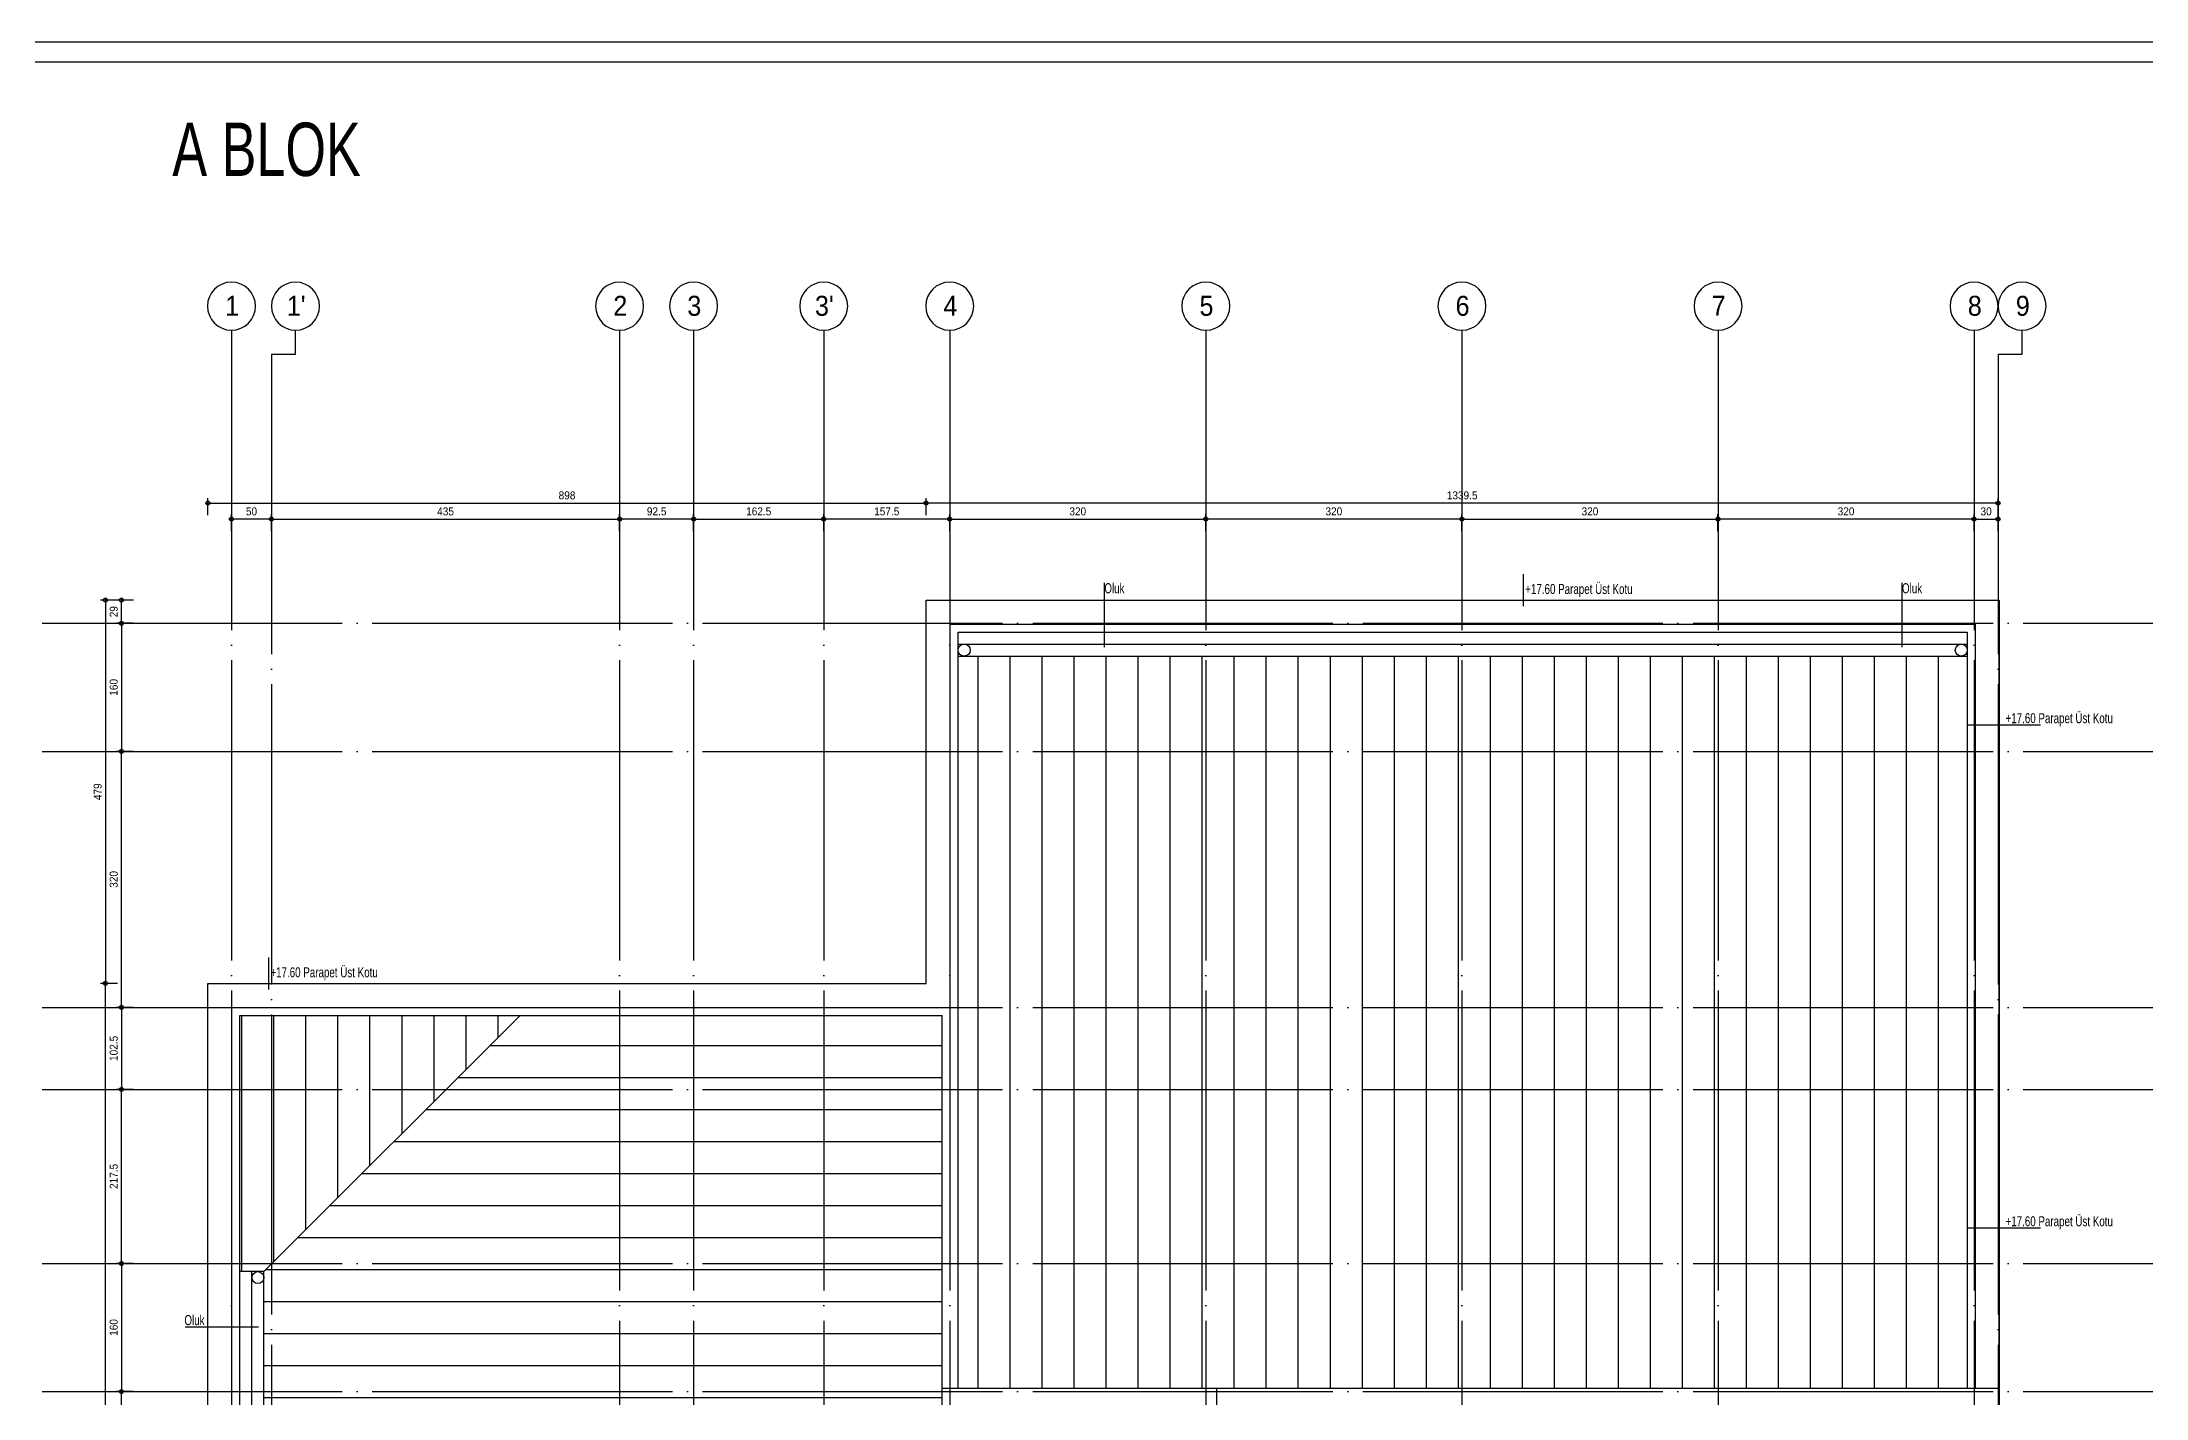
# Model space of a CAD drawing. Extents: x 460786 to 545292, y 30998 to 41694.
# Drawn here: x 473270 to 475899, y 40000 to 41694 of the extents above; entities that cross this region are included whole.
import ezdxf
from ezdxf.enums import TextEntityAlignment as Align

# ---------------------------------------------------------------- set-up
doc = ezdxf.new("R2010")
doc.units = 0
doc.header["$LTSCALE"] = 50
doc.header["$MEASUREMENT"] = 0
doc.header["$PDMODE"] = 35
doc.linetypes.add('DASHDOT', pattern=[5.5, 5, -0.25, 0, -0.25])
doc.layers.get('0').update_dxf_attribs({"linetype": 'CONTINUOUS'})
doc.layers.get('Defpoints').update_dxf_attribs({"linetype": 'CONTINUOUS'})
for name, color, linetype in [('A-Aks Balonu', 2, 'CONTINUOUS'), ('A-Aks Dikey', 12, 'DASHDOT'), ('A-Aks Yatay', 12, 'DASHDOT'), ('A-Betonarme', 6, 'CONTINUOUS'), ('A-Gör 2', 40, 'CONTINUOUS'), ('A-Gör 3', 25, 'CONTINUOUS'), ('A-Gör 4', 75, 'CONTINUOUS'), ('A-Lejant', 23, 'CONTINUOUS'), ('A-Olcu DIS Dikey', 8, 'CONTINUOUS'), ('A-Olcu DIS Yatay', 8, 'CONTINUOUS'), ('A-Yazı 1', 200, 'CONTINUOUS'), ('A-Yazı 2', 205, 'CONTINUOUS')]:
    doc.layers.add(name, color=color, linetype=linetype)
doc.styles.add('blkan', font='arial.ttf', dxfattribs={"width": 0.9, "height": 12.5})
doc.styles.get("Standard").update_dxf_attribs({"font": 'arial.ttf', "width": 0.9})
doc.dimstyles.new('EXIT', dxfattribs={"dimscale": 50, "dimtxt": 0.23, "dimasz": 0.03, "dimexe": 0.125, "dimexo": 0.5, "dimgap": 0.09, "dimtad": 1, "dimzin": 1, "dimdsep": 46, "dimtxsty": 'Standard', "dimblk": 'TICK', "dimcen": 0.2, "dimadec": 0, "dimazin": 0, "dimtfac": 1, "dimtix": 1, "dimtofl": 0, "dimtmove": 2, "dimatfit": 3, "dimldrblk": 'TICK', "dimfxl": 1, "dimtolj": 1, "dimtzin": 1, "dimarcsym": 0})
pattern_1 = [(90, (-400.23, 0), (-40, 2e-15), [])]

# ---------------------------------------------------------------- blocks, each defined once
blk = doc.blocks.new('aks')
blk.add_circle((-0.8, 38.6), 60)
at = {"width": 0.9}
blk.add_attdef('AKSNO', text='', height=50, dxfattribs=at).set_placement((-0.8, 38.6), align=Align.MIDDLE_CENTER)
blk = doc.blocks.new('TICK', base_point=(53.7, 38.1))
blk.add_line((55.4, 38.1), (52, 38.1))
blk.add_circle((53.7, 38.1), 1.67)
blk = doc.blocks.new('*D356')
at = {"layer": 'A-Olcu DIS Dikey', "color": 0, "lineweight": -2, "transparency": 16777216}
for p, q in [((473384.2, 40007.5), (473362.9, 40007.5)), ((473369.2, 39849), (473369.2, 40006)), ((473384.2, 39847.5), (473362.9, 39847.5))]:
    blk.add_line(p, q, dxfattribs=at)
at = {"layer": 'Defpoints', "color": 0, "transparency": 16777216}
for p in [(473369.2, 40007.5), (473409.2, 40007.5), (473409.2, 39847.5)]:
    blk.add_point(p, dxfattribs=at)
at = {"layer": 'A-Olcu DIS Dikey', "color": 0, "lineweight": -2, "transparency": 16777216, "xscale": 1.5, "yscale": 1.5, "zscale": 1.5}
for p, rotation in [((473369.2, 40007.5), 90), ((473369.2, 39847.5), 270)]:
    blk.add_blockref('TICK', p, dxfattribs=dict(at, rotation=rotation))
at = {"layer": 'A-Olcu DIS Dikey', "color": 0, "transparency": 16777216, "insert": (473359.6, 39927.5), "char_height": 10, "attachment_point": 5, "rotation": 90}
blk.add_mtext('\\A1;160', dxfattribs=at)
blk = doc.blocks.new('*D357')
at = {"layer": 'A-Olcu DIS Dikey', "color": 0, "lineweight": -2, "transparency": 16777216}
for p, q in [((473384.2, 40167.5), (473362.9, 40167.5)), ((473369.2, 40166), (473369.2, 40009)), ((473384.2, 40007.5), (473362.9, 40007.5))]:
    blk.add_line(p, q, dxfattribs=at)
at = {"layer": 'Defpoints', "color": 0, "transparency": 16777216}
for p in [(473409.2, 40167.5), (473369.2, 40007.5), (473409.2, 40007.5)]:
    blk.add_point(p, dxfattribs=at)
at = {"layer": 'A-Olcu DIS Dikey', "color": 0, "lineweight": -2, "transparency": 16777216, "xscale": 1.5, "yscale": 1.5, "zscale": 1.5}
for p, rotation in [((473369.2, 40167.5), 90), ((473369.2, 40007.5), 270)]:
    blk.add_blockref('TICK', p, dxfattribs=dict(at, rotation=rotation))
at = {"layer": 'A-Olcu DIS Dikey', "color": 0, "transparency": 16777216, "insert": (473359.6, 40087.5), "char_height": 10, "attachment_point": 5, "rotation": 90}
blk.add_mtext('\\A1;160', dxfattribs=at)
blk = doc.blocks.new('*D358')
at = {"layer": 'A-Olcu DIS Dikey', "color": 0, "lineweight": -2, "transparency": 16777216}
for p, q in [((473384.2, 40385), (473362.9, 40385)), ((473369.2, 40169), (473369.2, 40383.5)), ((473384.2, 40167.5), (473362.9, 40167.5))]:
    blk.add_line(p, q, dxfattribs=at)
at = {"layer": 'Defpoints', "color": 0, "transparency": 16777216}
for p in [(473369.2, 40385), (473409.2, 40385), (473409.2, 40167.5)]:
    blk.add_point(p, dxfattribs=at)
at = {"layer": 'A-Olcu DIS Dikey', "color": 0, "lineweight": -2, "transparency": 16777216, "xscale": 1.5, "yscale": 1.5, "zscale": 1.5}
for p, rotation in [((473369.2, 40385), 90), ((473369.2, 40167.5), 270)]:
    blk.add_blockref('TICK', p, dxfattribs=dict(at, rotation=rotation))
at = {"layer": 'A-Olcu DIS Dikey', "color": 0, "transparency": 16777216, "insert": (473359.6, 40276.3), "char_height": 10, "attachment_point": 5, "rotation": 90}
blk.add_mtext('\\A1;217.5', dxfattribs=at)
blk = doc.blocks.new('*D359')
at = {"layer": 'A-Olcu DIS Dikey', "color": 0, "lineweight": -2, "transparency": 16777216}
for p, q in [((473384.2, 40487.5), (473362.9, 40487.5)), ((473369.2, 40486), (473369.2, 40386.5)), ((473384.2, 40385), (473362.9, 40385))]:
    blk.add_line(p, q, dxfattribs=at)
at = {"layer": 'Defpoints', "color": 0, "transparency": 16777216}
for p in [(473409.2, 40487.5), (473369.2, 40385), (473409.2, 40385)]:
    blk.add_point(p, dxfattribs=at)
at = {"layer": 'A-Olcu DIS Dikey', "color": 0, "lineweight": -2, "transparency": 16777216, "xscale": 1.5, "yscale": 1.5, "zscale": 1.5}
for p, rotation in [((473369.2, 40487.5), 90), ((473369.2, 40385), 270)]:
    blk.add_blockref('TICK', p, dxfattribs=dict(at, rotation=rotation))
at = {"layer": 'A-Olcu DIS Dikey', "color": 0, "transparency": 16777216, "insert": (473359.6, 40436.3), "char_height": 10, "attachment_point": 5, "rotation": 90}
blk.add_mtext('\\A1;102.5', dxfattribs=at)
blk = doc.blocks.new('*D360')
at = {"layer": 'A-Olcu DIS Dikey', "color": 0, "lineweight": -2, "transparency": 16777216}
for p, q in [((473384.2, 40807.5), (473362.9, 40807.5)), ((473369.2, 40489), (473369.2, 40806)), ((473384.2, 40487.5), (473362.9, 40487.5))]:
    blk.add_line(p, q, dxfattribs=at)
at = {"layer": 'Defpoints', "color": 0, "transparency": 16777216}
for p in [(473369.2, 40807.5), (473409.2, 40807.5), (473409.2, 40487.5)]:
    blk.add_point(p, dxfattribs=at)
at = {"layer": 'A-Olcu DIS Dikey', "color": 0, "lineweight": -2, "transparency": 16777216, "xscale": 1.5, "yscale": 1.5, "zscale": 1.5}
for p, rotation in [((473369.2, 40807.5), 90), ((473369.2, 40487.5), 270)]:
    blk.add_blockref('TICK', p, dxfattribs=dict(at, rotation=rotation))
at = {"layer": 'A-Olcu DIS Dikey', "color": 0, "transparency": 16777216, "insert": (473359.6, 40647.5), "char_height": 10, "attachment_point": 5, "rotation": 90}
blk.add_mtext('\\A1;320', dxfattribs=at)
blk = doc.blocks.new('*D361')
at = {"layer": 'A-Olcu DIS Dikey', "color": 0, "lineweight": -2, "transparency": 16777216}
for p, q in [((473384.2, 40967.5), (473362.9, 40967.5)), ((473369.2, 40966), (473369.2, 40809)), ((473384.2, 40807.5), (473362.9, 40807.5))]:
    blk.add_line(p, q, dxfattribs=at)
at = {"layer": 'Defpoints', "color": 0, "transparency": 16777216}
for p in [(473409.2, 40967.5), (473369.2, 40807.5), (473409.2, 40807.5)]:
    blk.add_point(p, dxfattribs=at)
at = {"layer": 'A-Olcu DIS Dikey', "color": 0, "lineweight": -2, "transparency": 16777216, "xscale": 1.5, "yscale": 1.5, "zscale": 1.5}
for p, rotation in [((473369.2, 40967.5), 90), ((473369.2, 40807.5), 270)]:
    blk.add_blockref('TICK', p, dxfattribs=dict(at, rotation=rotation))
at = {"layer": 'A-Olcu DIS Dikey', "color": 0, "transparency": 16777216, "insert": (473359.6, 40887.5), "char_height": 10, "attachment_point": 5, "rotation": 90}
blk.add_mtext('\\A1;160', dxfattribs=at)
blk = doc.blocks.new('*D362')
at = {"layer": 'A-Olcu DIS Dikey', "color": 0, "lineweight": -2, "transparency": 16777216}
for p, q in [((473384.2, 40996.5), (473362.9, 40996.5)), ((473369.2, 40969), (473369.2, 40995)), ((473384.2, 40967.5), (473362.9, 40967.5))]:
    blk.add_line(p, q, dxfattribs=at)
at = {"layer": 'Defpoints', "color": 0, "transparency": 16777216}
for p in [(473369.2, 40996.5), (473409.2, 40996.5), (473409.2, 40967.5)]:
    blk.add_point(p, dxfattribs=at)
at = {"layer": 'A-Olcu DIS Dikey', "color": 0, "lineweight": -2, "transparency": 16777216, "xscale": 1.5, "yscale": 1.5, "zscale": 1.5}
for p, rotation in [((473369.2, 40996.5), 90), ((473369.2, 40967.5), 270)]:
    blk.add_blockref('TICK', p, dxfattribs=dict(at, rotation=rotation))
at = {"layer": 'A-Olcu DIS Dikey', "color": 0, "transparency": 16777216, "insert": (473359.6, 40982), "char_height": 10, "attachment_point": 5, "rotation": 90}
blk.add_mtext('\\A1;29', dxfattribs=at)
blk = doc.blocks.new('*D363')
at = {"layer": 'A-Olcu DIS Dikey', "color": 0, "lineweight": -2, "transparency": 16777216}
for p, q in [((473364.2, 40517.5), (473342.9, 40517.5)), ((473349.2, 38059), (473349.2, 40516)), ((473364.2, 38057.5), (473342.9, 38057.5))]:
    blk.add_line(p, q, dxfattribs=at)
at = {"layer": 'Defpoints', "color": 0, "transparency": 16777216}
for p in [(473349.2, 40517.5), (473389.2, 40517.5), (473389.2, 38057.5)]:
    blk.add_point(p, dxfattribs=at)
at = {"layer": 'A-Olcu DIS Dikey', "color": 0, "lineweight": -2, "transparency": 16777216, "xscale": 1.5, "yscale": 1.5, "zscale": 1.5}
for p, rotation in [((473349.2, 40517.5), 90), ((473349.2, 38057.5), 270)]:
    blk.add_blockref('TICK', p, dxfattribs=dict(at, rotation=rotation))
at = {"layer": 'A-Olcu DIS Dikey', "color": 0, "transparency": 16777216, "insert": (473339.6, 39287.5), "char_height": 10, "attachment_point": 5, "rotation": 90}
blk.add_mtext('\\A1;2460', dxfattribs=at)
blk = doc.blocks.new('*D364')
at = {"layer": 'A-Olcu DIS Dikey', "color": 0, "lineweight": -2, "transparency": 16777216}
for p, q in [((473364.2, 40996.5), (473342.9, 40996.5)), ((473349.2, 40995), (473349.2, 40519)), ((473364.2, 40517.5), (473342.9, 40517.5))]:
    blk.add_line(p, q, dxfattribs=at)
at = {"layer": 'Defpoints', "color": 0, "transparency": 16777216}
for p in [(473389.2, 40996.5), (473349.2, 40517.5), (473389.2, 40517.5)]:
    blk.add_point(p, dxfattribs=at)
at = {"layer": 'A-Olcu DIS Dikey', "color": 0, "lineweight": -2, "transparency": 16777216, "xscale": 1.5, "yscale": 1.5, "zscale": 1.5}
for p, rotation in [((473349.2, 40996.5), 90), ((473349.2, 40517.5), 270)]:
    blk.add_blockref('TICK', p, dxfattribs=dict(at, rotation=rotation))
at = {"layer": 'A-Olcu DIS Dikey', "color": 0, "transparency": 16777216, "insert": (473339.6, 40757), "char_height": 10, "attachment_point": 5, "rotation": 90}
blk.add_mtext('\\A1;479', dxfattribs=at)
blk = doc.blocks.new('*D376')
at = {"layer": 'A-Olcu DIS Yatay', "color": 0, "lineweight": -2, "transparency": 16777216}
for p, q in [((473506.7, 41082.7), (473506.7, 41103.9)), ((473555.2, 41097.7), (473508.2, 41097.7)), ((473556.7, 41082.7), (473556.7, 41103.9))]:
    blk.add_line(p, q, dxfattribs=at)
at = {"layer": 'Defpoints', "color": 0, "transparency": 16777216}
for p in [(473506.7, 41097.7), (473506.7, 41057.7), (473556.7, 41057.7)]:
    blk.add_point(p, dxfattribs=at)
at = {"layer": 'A-Olcu DIS Yatay', "color": 0, "lineweight": -2, "transparency": 16777216, "xscale": 1.5, "yscale": 1.5, "zscale": 1.5}
for p, rotation in [((473506.7, 41097.7), 180.0000000000167), ((473556.7, 41097.7), 1.670663607455936e-11)]:
    blk.add_blockref('TICK', p, dxfattribs=dict(at, rotation=rotation))
at = {"layer": 'A-Olcu DIS Yatay', "color": 0, "transparency": 16777216, "insert": (473531.7, 41107.3), "char_height": 10, "attachment_point": 5}
blk.add_mtext('\\A1;50', dxfattribs=at)
blk = doc.blocks.new('*D377')
at = {"layer": 'A-Olcu DIS Yatay', "color": 0, "lineweight": -2, "transparency": 16777216}
for p, q in [((473556.7, 41082.7), (473556.7, 41103.9)), ((473558.2, 41097.7), (473990.2, 41097.7)), ((473991.7, 41082.7), (473991.7, 41103.9))]:
    blk.add_line(p, q, dxfattribs=at)
at = {"layer": 'Defpoints', "color": 0, "transparency": 16777216}
for p in [(473991.7, 41097.7), (473556.7, 41057.7), (473991.7, 41057.7)]:
    blk.add_point(p, dxfattribs=at)
at = {"layer": 'A-Olcu DIS Yatay', "color": 0, "lineweight": -2, "transparency": 16777216, "xscale": 1.5, "yscale": 1.5, "zscale": 1.5, "rotation": 180}
blk.add_blockref('TICK', (473556.7, 41097.7), dxfattribs=at)
at = {"layer": 'A-Olcu DIS Yatay', "color": 0, "lineweight": -2, "transparency": 16777216, "xscale": 1.5, "yscale": 1.5, "zscale": 1.5}
blk.add_blockref('TICK', (473991.7, 41097.7), dxfattribs=at)
at = {"layer": 'A-Olcu DIS Yatay', "color": 0, "transparency": 16777216, "insert": (473774.2, 41107.3), "char_height": 10, "attachment_point": 5}
blk.add_mtext('\\A1;435', dxfattribs=at)
blk = doc.blocks.new('*D378')
at = {"layer": 'A-Olcu DIS Yatay', "color": 0, "lineweight": -2, "transparency": 16777216}
for p, q in [((473991.7, 41082.7), (473991.7, 41103.9)), ((474082.7, 41097.7), (473993.2, 41097.7)), ((474084.2, 41082.7), (474084.2, 41103.9))]:
    blk.add_line(p, q, dxfattribs=at)
at = {"layer": 'Defpoints', "color": 0, "transparency": 16777216}
for p in [(473991.7, 41097.7), (473991.7, 41057.7), (474084.2, 41057.7)]:
    blk.add_point(p, dxfattribs=at)
at = {"layer": 'A-Olcu DIS Yatay', "color": 0, "lineweight": -2, "transparency": 16777216, "xscale": 1.5, "yscale": 1.5, "zscale": 1.5, "rotation": 180}
blk.add_blockref('TICK', (473991.7, 41097.7), dxfattribs=at)
at = {"layer": 'A-Olcu DIS Yatay', "color": 0, "lineweight": -2, "transparency": 16777216, "xscale": 1.5, "yscale": 1.5, "zscale": 1.5}
blk.add_blockref('TICK', (474084.2, 41097.7), dxfattribs=at)
at = {"layer": 'A-Olcu DIS Yatay', "color": 0, "transparency": 16777216, "insert": (474038, 41107.3), "char_height": 10, "attachment_point": 5}
blk.add_mtext('\\A1;92.5', dxfattribs=at)
blk = doc.blocks.new('*D379')
at = {"layer": 'A-Olcu DIS Yatay', "color": 0, "lineweight": -2, "transparency": 16777216}
for p, q in [((474084.2, 41082.7), (474084.2, 41103.9)), ((474085.7, 41097.7), (474245.2, 41097.7)), ((474246.7, 41082.7), (474246.7, 41103.9))]:
    blk.add_line(p, q, dxfattribs=at)
at = {"layer": 'Defpoints', "color": 0, "transparency": 16777216}
for p in [(474246.7, 41097.7), (474084.2, 41057.7), (474246.7, 41057.7)]:
    blk.add_point(p, dxfattribs=at)
at = {"layer": 'A-Olcu DIS Yatay', "color": 0, "lineweight": -2, "transparency": 16777216, "xscale": 1.5, "yscale": 1.5, "zscale": 1.5, "rotation": 180}
blk.add_blockref('TICK', (474084.2, 41097.7), dxfattribs=at)
at = {"layer": 'A-Olcu DIS Yatay', "color": 0, "lineweight": -2, "transparency": 16777216, "xscale": 1.5, "yscale": 1.5, "zscale": 1.5}
blk.add_blockref('TICK', (474246.7, 41097.7), dxfattribs=at)
at = {"layer": 'A-Olcu DIS Yatay', "color": 0, "transparency": 16777216, "insert": (474165.5, 41107.3), "char_height": 10, "attachment_point": 5}
blk.add_mtext('\\A1;162.5', dxfattribs=at)
blk = doc.blocks.new('*D380')
at = {"layer": 'A-Olcu DIS Yatay', "color": 0, "lineweight": -2, "transparency": 16777216}
for p, q in [((474246.7, 41082.7), (474246.7, 41103.9)), ((474402.7, 41097.7), (474248.2, 41097.7)), ((474404.2, 41082.7), (474404.2, 41103.9))]:
    blk.add_line(p, q, dxfattribs=at)
at = {"layer": 'Defpoints', "color": 0, "transparency": 16777216}
for p in [(474246.7, 41097.7), (474246.7, 41057.7), (474404.2, 41057.7)]:
    blk.add_point(p, dxfattribs=at)
at = {"layer": 'A-Olcu DIS Yatay', "color": 0, "lineweight": -2, "transparency": 16777216, "xscale": 1.5, "yscale": 1.5, "zscale": 1.5, "rotation": 180}
blk.add_blockref('TICK', (474246.7, 41097.7), dxfattribs=at)
at = {"layer": 'A-Olcu DIS Yatay', "color": 0, "lineweight": -2, "transparency": 16777216, "xscale": 1.5, "yscale": 1.5, "zscale": 1.5}
blk.add_blockref('TICK', (474404.2, 41097.7), dxfattribs=at)
at = {"layer": 'A-Olcu DIS Yatay', "color": 0, "transparency": 16777216, "insert": (474325.5, 41107.3), "char_height": 10, "attachment_point": 5}
blk.add_mtext('\\A1;157.5', dxfattribs=at)
blk = doc.blocks.new('*D381')
at = {"layer": 'A-Olcu DIS Yatay', "color": 0, "lineweight": -2, "transparency": 16777216}
for p, q in [((474404.2, 41082.7), (474404.2, 41103.9)), ((474405.7, 41097.7), (474722.7, 41097.7)), ((474724.2, 41082.7), (474724.2, 41103.9))]:
    blk.add_line(p, q, dxfattribs=at)
at = {"layer": 'Defpoints', "color": 0, "transparency": 16777216}
for p in [(474724.2, 41097.7), (474404.2, 41057.7), (474724.2, 41057.7)]:
    blk.add_point(p, dxfattribs=at)
at = {"layer": 'A-Olcu DIS Yatay', "color": 0, "lineweight": -2, "transparency": 16777216, "xscale": 1.5, "yscale": 1.5, "zscale": 1.5, "rotation": 180}
blk.add_blockref('TICK', (474404.2, 41097.7), dxfattribs=at)
at = {"layer": 'A-Olcu DIS Yatay', "color": 0, "lineweight": -2, "transparency": 16777216, "xscale": 1.5, "yscale": 1.5, "zscale": 1.5}
blk.add_blockref('TICK', (474724.2, 41097.7), dxfattribs=at)
at = {"layer": 'A-Olcu DIS Yatay', "color": 0, "transparency": 16777216, "insert": (474564.2, 41107.3), "char_height": 10, "attachment_point": 5}
blk.add_mtext('\\A1;320', dxfattribs=at)
blk = doc.blocks.new('*D382')
at = {"layer": 'A-Olcu DIS Yatay', "color": 0, "lineweight": -2, "transparency": 16777216}
for p, q in [((474724.2, 41082.7), (474724.2, 41103.9)), ((475042.7, 41097.7), (474725.7, 41097.7)), ((475044.2, 41082.7), (475044.2, 41103.9))]:
    blk.add_line(p, q, dxfattribs=at)
at = {"layer": 'Defpoints', "color": 0, "transparency": 16777216}
for p in [(474724.2, 41097.7), (474724.2, 41057.7), (475044.2, 41057.7)]:
    blk.add_point(p, dxfattribs=at)
at = {"layer": 'A-Olcu DIS Yatay', "color": 0, "lineweight": -2, "transparency": 16777216, "xscale": 1.5, "yscale": 1.5, "zscale": 1.5}
for p, rotation in [((474724.2, 41097.7), 180.0000000000013), ((475044.2, 41097.7), 1.358912982141192e-12)]:
    blk.add_blockref('TICK', p, dxfattribs=dict(at, rotation=rotation))
at = {"layer": 'A-Olcu DIS Yatay', "color": 0, "transparency": 16777216, "insert": (474884.2, 41107.3), "char_height": 10, "attachment_point": 5}
blk.add_mtext('\\A1;320', dxfattribs=at)
blk = doc.blocks.new('*D383')
at = {"layer": 'A-Olcu DIS Yatay', "color": 0, "lineweight": -2, "transparency": 16777216}
for p, q in [((475044.2, 41082.7), (475044.2, 41103.9)), ((475045.7, 41097.7), (475362.7, 41097.7)), ((475364.2, 41082.7), (475364.2, 41103.9))]:
    blk.add_line(p, q, dxfattribs=at)
at = {"layer": 'Defpoints', "color": 0, "transparency": 16777216}
for p in [(475364.2, 41097.7), (475044.2, 41057.7), (475364.2, 41057.7)]:
    blk.add_point(p, dxfattribs=at)
at = {"layer": 'A-Olcu DIS Yatay', "color": 0, "lineweight": -2, "transparency": 16777216, "xscale": 1.5, "yscale": 1.5, "zscale": 1.5, "rotation": 180}
blk.add_blockref('TICK', (475044.2, 41097.7), dxfattribs=at)
at = {"layer": 'A-Olcu DIS Yatay', "color": 0, "lineweight": -2, "transparency": 16777216, "xscale": 1.5, "yscale": 1.5, "zscale": 1.5}
blk.add_blockref('TICK', (475364.2, 41097.7), dxfattribs=at)
at = {"layer": 'A-Olcu DIS Yatay', "color": 0, "transparency": 16777216, "insert": (475204.2, 41107.3), "char_height": 10, "attachment_point": 5}
blk.add_mtext('\\A1;320', dxfattribs=at)
blk = doc.blocks.new('*D384')
at = {"layer": 'A-Olcu DIS Yatay', "color": 0, "lineweight": -2, "transparency": 16777216}
for p, q in [((475364.2, 41082.7), (475364.2, 41103.9)), ((475682.7, 41097.7), (475365.7, 41097.7)), ((475684.2, 41082.7), (475684.2, 41103.9))]:
    blk.add_line(p, q, dxfattribs=at)
at = {"layer": 'Defpoints', "color": 0, "transparency": 16777216}
for p in [(475364.2, 41097.7), (475364.2, 41057.7), (475684.2, 41057.7)]:
    blk.add_point(p, dxfattribs=at)
at = {"layer": 'A-Olcu DIS Yatay', "color": 0, "lineweight": -2, "transparency": 16777216, "xscale": 1.5, "yscale": 1.5, "zscale": 1.5}
for p, rotation in [((475364.2, 41097.7), 180.0000000000013), ((475684.2, 41097.7), 1.358912982141192e-12)]:
    blk.add_blockref('TICK', p, dxfattribs=dict(at, rotation=rotation))
at = {"layer": 'A-Olcu DIS Yatay', "color": 0, "transparency": 16777216, "insert": (475524.2, 41107.3), "char_height": 10, "attachment_point": 5}
blk.add_mtext('\\A1;320', dxfattribs=at)
blk = doc.blocks.new('*D385')
at = {"layer": 'A-Olcu DIS Yatay', "color": 0, "lineweight": -2, "transparency": 16777216}
for p, q in [((475684.2, 41082.7), (475684.2, 41103.9)), ((475685.7, 41097.7), (475712.7, 41097.7)), ((475714.2, 41082.7), (475714.2, 41103.9))]:
    blk.add_line(p, q, dxfattribs=at)
at = {"layer": 'Defpoints', "color": 0, "transparency": 16777216}
for p in [(475714.2, 41097.7), (475684.2, 41057.7), (475714.2, 41057.7)]:
    blk.add_point(p, dxfattribs=at)
at = {"layer": 'A-Olcu DIS Yatay', "color": 0, "lineweight": -2, "transparency": 16777216, "xscale": 1.5, "yscale": 1.5, "zscale": 1.5, "rotation": 180}
blk.add_blockref('TICK', (475684.2, 41097.7), dxfattribs=at)
at = {"layer": 'A-Olcu DIS Yatay', "color": 0, "lineweight": -2, "transparency": 16777216, "xscale": 1.5, "yscale": 1.5, "zscale": 1.5}
blk.add_blockref('TICK', (475714.2, 41097.7), dxfattribs=at)
at = {"layer": 'A-Olcu DIS Yatay', "color": 0, "transparency": 16777216, "insert": (475699.2, 41107.3), "char_height": 10, "attachment_point": 5}
blk.add_mtext('\\A1;30', dxfattribs=at)
blk = doc.blocks.new('*D386')
at = {"layer": 'A-Olcu DIS Yatay', "color": 0, "lineweight": -2, "transparency": 16777216}
for p, q in [((474374.7, 41102.7), (474374.7, 41123.9)), ((475712.7, 41117.7), (474376.2, 41117.7)), ((475714.2, 41102.7), (475714.2, 41123.9))]:
    blk.add_line(p, q, dxfattribs=at)
at = {"layer": 'Defpoints', "color": 0, "transparency": 16777216}
for p in [(474374.7, 41117.7), (474374.7, 41077.7), (475714.2, 41077.7)]:
    blk.add_point(p, dxfattribs=at)
at = {"layer": 'A-Olcu DIS Yatay', "color": 0, "lineweight": -2, "transparency": 16777216, "xscale": 1.5, "yscale": 1.5, "zscale": 1.5, "rotation": 180.0000000000003}
blk.add_blockref('TICK', (474374.7, 41117.7), dxfattribs=at)
at = {"layer": 'A-Olcu DIS Yatay', "color": 0, "lineweight": -2, "transparency": 16777216, "xscale": 1.5, "yscale": 1.5, "zscale": 1.5}
blk.add_blockref('TICK', (475714.2, 41117.7), dxfattribs=at)
at = {"layer": 'A-Olcu DIS Yatay', "color": 0, "transparency": 16777216, "insert": (475044.5, 41127.3), "char_height": 10, "attachment_point": 5}
blk.add_mtext('\\A1;1339.5', dxfattribs=at)
blk = doc.blocks.new('*D387')
at = {"layer": 'A-Olcu DIS Yatay', "color": 0, "lineweight": -2, "transparency": 16777216}
for p, q in [((473477.2, 41102.7), (473477.2, 41123.9)), ((473478.7, 41117.7), (474373.2, 41117.7)), ((474374.7, 41102.7), (474374.7, 41123.9))]:
    blk.add_line(p, q, dxfattribs=at)
at = {"layer": 'Defpoints', "color": 0, "transparency": 16777216}
for p in [(474374.7, 41117.7), (473477.2, 41077.7), (474374.7, 41077.7)]:
    blk.add_point(p, dxfattribs=at)
at = {"layer": 'A-Olcu DIS Yatay', "color": 0, "lineweight": -2, "transparency": 16777216, "xscale": 1.5, "yscale": 1.5, "zscale": 1.5, "rotation": 180}
blk.add_blockref('TICK', (473477.2, 41117.7), dxfattribs=at)
at = {"layer": 'A-Olcu DIS Yatay', "color": 0, "lineweight": -2, "transparency": 16777216, "xscale": 1.5, "yscale": 1.5, "zscale": 1.5}
blk.add_blockref('TICK', (474374.7, 41117.7), dxfattribs=at)
at = {"layer": 'A-Olcu DIS Yatay', "color": 0, "transparency": 16777216, "insert": (473926, 41127.3), "char_height": 10, "attachment_point": 5}
blk.add_mtext('\\A1;{\\fArial TUR|b0|i0|c162|p34;898}', dxfattribs=at)

msp = doc.modelspace()

# ---------------------------------------------------------------- hatches: boundary and pattern name
at = {"layer": 'A-Gör 4'}
h = msp.add_hatch(dxfattribs=at)
h.set_pattern_fill('_USER', color=256, scale=40, angle=90, pattern_type=0)
h.set_pattern_definition(pattern_1)
h.paths.add_polyline_path([(474414.74, 40926.5), (475675.74, 40926.5), (475675.74, 40011.5), (474414.74, 40011.5)])
h = msp.add_hatch(dxfattribs=at)
h.set_pattern_fill('_USER', color=256, scale=40, angle=90, pattern_type=0)
h.set_pattern_definition(pattern_1)
h.paths.add_polyline_path([(473867.24, 40477.5), (473517.24, 40477.5), (473517.24, 40157.5), (473547.24, 40157.5)])
h = msp.add_hatch(dxfattribs=at)
h.set_pattern_fill('_USER', color=256, scale=40, pattern_type=0)
h.set_pattern_definition([(0, (-5106.78, 0), (0, 40), [])])
h.paths.add_polyline_path([(474394.74, 40477.5), (473867.24, 40477.5), (473547.24, 40157.5), (473547.24, 39513.04, -0.3024572), (474394.74, 38894.82)])

# ---------------------------------------------------------------- linework, layer by layer
at = {"layer": 'A-Aks Dikey', "ltscale": 1.5}
for p, q in [((473506.74, 41333.83), (473506.74, 37667.36)), ((473586.74, 41303.83), (473586.74, 41333.83)), ((473991.74, 41333.83), (473991.74, 37667.36)), ((474084.24, 41333.83), (474084.24, 37667.36)), ((474246.74, 41333.83), (474246.74, 37667.36)), ((474404.24, 41333.83), (474404.24, 37667.36)), ((474724.24, 41333.83), (474724.24, 37667.36)), ((475044.24, 41333.83), (475044.24, 37667.36)), ((475364.24, 41333.83), (475364.24, 37667.36)), ((475684.24, 41333.83), (475684.24, 37667.36)), ((475744.24, 41303.83), (475744.24, 41333.83)), ((473556.74, 41303.83), (473556.74, 37697.36)), ((473556.74, 41303.83), (473586.74, 41303.83)), ((475714.24, 41303.83), (475714.24, 37697.36)), ((475714.24, 41303.83), (475744.24, 41303.83))]:
    msp.add_line(p, q, dxfattribs=at)
at = {"layer": 'A-Aks Yatay', "ltscale": 1.5}
for p, q in [((473270.05, 40967.5), (476108.46, 40967.5)), ((473270.05, 40807.5), (476108.46, 40807.5)), ((473270.05, 40487.5), (476108.46, 40487.5)), ((473270.05, 40385), (476108.46, 40385)), ((473270.05, 40167.5), (476108.46, 40167.5)), ((473270.05, 40007.5), (476108.46, 40007.5))]:
    msp.add_line(p, q, dxfattribs=at)
at = {"layer": 'A-Betonarme'}
msp.add_line((473547.24, 40157.5), (473867.24, 40477.5), dxfattribs=at)
at = {"layer": 'A-Gör 2'}
msp.add_lwpolyline([(474394.74, 40011.5), (474737.74, 40011.5), (474737.74, 39041.5), (474394.74, 39041.5)], close=True, dxfattribs=at)
at = {"layer": 'A-Gör 3'}
for p, q in [((475715.74, 40011.5), (475715.74, 40996.5)), ((474414.74, 40477.5), (474414.74, 40956.5)), ((474414.74, 40956.5), (475675.74, 40956.5)), ((475675.74, 40956.5), (475675.74, 40011.5)), ((474394.74, 40011.5), (474394.74, 40477.5)), ((474414.74, 40011.5), (474414.74, 40477.5)), ((474737.74, 40011.5), (475715.74, 40011.5))]:
    msp.add_line(p, q, dxfattribs=at)
for points in [[(473477.24, 40517.5), (474374.74, 40517.5), (474374.74, 40996.5), (475715.74, 40996.5), (475715.74, 40011.5)], [(473477.24, 40487.5), (474404.74, 40487.5), (474404.74, 40966.5), (475685.74, 40966.5), (475685.74, 40011.5)], [(474737.74, 39041.5), (475685.74, 39041.5), (475685.74, 38087.5), (474085.24, 38087.5), (474085.24, 38567), (473507.24, 38567), (473507.24, 40487.5), (474404.74, 40487.5), (474404.74, 40966.5), (475685.74, 40966.5), (475685.74, 40011.5)], [(474737.74, 39061.5), (475715.74, 39061.5), (475715.74, 38057.5), (474055.24, 38057.5), (474055.24, 38537), (473477.24, 38537), (473477.24, 40517.5)], [(474095.24, 38577), (473517.24, 38577), (473517.24, 40477.5), (474394.74, 40477.5)], [(475715.74, 40011.5), (475715.74, 39061.5)]]:
    msp.add_lwpolyline(points, dxfattribs=at)
at = {"layer": 'A-Gör 4'}
for p, q in [((474414.74, 40941.5), (475675.74, 40941.5)), ((474414.74, 40926.5), (475675.74, 40926.5)), ((473532.24, 38897.5), (473532.24, 40157.5))]:
    msp.add_line(p, q, dxfattribs=at)
for points in [[(473517.24, 38897.5), (473547.24, 38897.5), (473547.24, 40157.5), (473517.24, 40157.5)], [(473547.24, 38897.5), (473547.24, 40157.5)]]:
    msp.add_lwpolyline(points, dxfattribs=at)
for centre in [(474422.24, 40934), (475668.24, 40934), (473539.8, 40149.85)]:
    msp.add_circle(centre, 7.5, dxfattribs=at)
at = {"layer": 'A-Lejant'}
msp.add_lwpolyline([(460786.15, 41693.81), (460786.15, 37193.81), (545291.84, 37193.81), (545291.84, 41693.81), (460786.15, 41693.81)], dxfattribs=at)
msp.add_lwpolyline([(460811.15, 41668.81), (460811.15, 37218.81), (545266.84, 37218.81), (545266.84, 41668.81)], close=True, dxfattribs=at)
at = {"layer": 'A-Yazı 2'}
for p, q in [((474597.12, 41018.15), (474597.12, 40937.82)), ((475121.27, 40989.01), (475121.27, 41028.88)), ((475593.8, 41018.15), (475593.8, 40937.82)), ((475675.65, 40840.58), (475767.16, 40840.58)), ((473553.27, 40510.01), (473553.27, 40549.88)), ((475675.65, 40211.91), (475767.16, 40211.91)), ((473448.99, 40088.39), (473540.5, 40088.39))]:
    msp.add_line(p, q, dxfattribs=at)

# ---------------------------------------------------------------- block references
at = {"layer": 'A-Aks Balonu'}
ref = msp.add_blockref('aks', (473506.33, 41344.51), dxfattribs=dict(at, xscale=-0.5, yscale=0.5, zscale=0.5))
ref.add_attrib('AKSNO', '1', dxfattribs={"layer": '0', "height": 25, "width": 0.9}).set_placement((473507.55, 41364.26), align=Align.MIDDLE_CENTER)
ref = msp.add_blockref('aks', (473586.33, 41344.51), dxfattribs=dict(at, xscale=-0.5, yscale=0.5, zscale=0.5))
ref.add_attrib('AKSNO', "1'", dxfattribs={"layer": '0', "height": 25, "width": 0.9}).set_placement((473587.55, 41364.26), align=Align.MIDDLE_CENTER)
ref = msp.add_blockref('aks', (473991.33, 41344.51), dxfattribs=dict(at, xscale=-0.5, yscale=0.5, zscale=0.5))
ref.add_attrib('AKSNO', '2', dxfattribs={"layer": '0', "height": 25, "width": 0.9}).set_placement((473992.55, 41364.26), align=Align.MIDDLE_CENTER)
ref = msp.add_blockref('aks', (474083.83, 41344.51), dxfattribs=dict(at, xscale=-0.5, yscale=0.5, zscale=0.5))
ref.add_attrib('AKSNO', '3', dxfattribs={"layer": '0', "height": 25, "width": 0.9}).set_placement((474085.05, 41364.26), align=Align.MIDDLE_CENTER)
ref = msp.add_blockref('aks', (474246.33, 41344.51), dxfattribs=dict(at, xscale=-0.5, yscale=0.5, zscale=0.5))
ref.add_attrib('AKSNO', "3'", dxfattribs={"layer": '0', "height": 25, "width": 0.9}).set_placement((474247.55, 41364.26), align=Align.MIDDLE_CENTER)
ref = msp.add_blockref('aks', (474403.83, 41344.51), dxfattribs=dict(at, xscale=-0.5, yscale=0.5, zscale=0.5))
ref.add_attrib('AKSNO', '4', dxfattribs={"layer": '0', "height": 25, "width": 0.9}).set_placement((474405.05, 41364.26), align=Align.MIDDLE_CENTER)
ref = msp.add_blockref('aks', (474723.83, 41344.51), dxfattribs=dict(at, xscale=-0.5, yscale=0.5, zscale=0.5))
ref.add_attrib('AKSNO', '5', dxfattribs={"layer": '0', "height": 25, "width": 0.9}).set_placement((474725.05, 41364.26), align=Align.MIDDLE_CENTER)
ref = msp.add_blockref('aks', (475043.83, 41344.51), dxfattribs=dict(at, xscale=-0.5, yscale=0.5, zscale=0.5))
ref.add_attrib('AKSNO', '6', dxfattribs={"layer": '0', "height": 25, "width": 0.9}).set_placement((475045.05, 41364.26), align=Align.MIDDLE_CENTER)
ref = msp.add_blockref('aks', (475363.83, 41344.51), dxfattribs=dict(at, xscale=-0.5, yscale=0.5, zscale=0.5))
ref.add_attrib('AKSNO', '7', dxfattribs={"layer": '0', "height": 25, "width": 0.9}).set_placement((475365.05, 41364.26), align=Align.MIDDLE_CENTER)
ref = msp.add_blockref('aks', (475683.83, 41344.51), dxfattribs=dict(at, xscale=-0.5, yscale=0.5, zscale=0.5))
ref.add_attrib('AKSNO', '8', dxfattribs={"layer": '0', "height": 25, "width": 0.9}).set_placement((475685.05, 41364.26), align=Align.MIDDLE_CENTER)
ref = msp.add_blockref('aks', (475743.83, 41344.51), dxfattribs=dict(at, xscale=-0.5, yscale=0.5, zscale=0.5))
ref.add_attrib('AKSNO', '9', dxfattribs={"layer": '0', "height": 25, "width": 0.9}).set_placement((475745.05, 41364.26), align=Align.MIDDLE_CENTER)

# ---------------------------------------------------------------- texts
at = {"layer": 'A-Yazı 1', "width": 0.7}
msp.add_text('A BLOK', height=66.667, dxfattribs=at).set_placement((473432.81, 41526.52))
at = {"layer": 'A-Yazı 2', "style": 'blkan', "width": 0.7}
for s, p in [('Oluk', (474597.46, 41005.09)), ('+17.60 Parapet Üst Kotu', (475123.34, 41004.14)), ('Oluk', (475594.14, 41005.09)), ('+17.60 Parapet Üst Kotu', (475723.47, 40842.69)), ('+17.60 Parapet Üst Kotu', (473555.34, 40525.14)), ('+17.60 Parapet Üst Kotu', (475723.47, 40214.03)), ('Oluk', (473447.92, 40090.51))]:
    msp.add_text(s, height=12.5, dxfattribs=at).set_placement(p)

# ---------------------------------------------------------------- dimensions: what is measured, and where the dimension line sits
at = {"layer": 'A-Olcu DIS Dikey'}
for p1, p2, distance, picture, middle in [((473389.18, 40996.5), (473389.18, 40517.5), -40, '*D364', (473339.57, 40757)), ((473409.18, 40967.5), (473409.18, 40996.5), 40, '*D362', (473359.57, 40982)), ((473409.18, 40967.5), (473409.18, 40807.5), -40, '*D361', (473359.57, 40887.5)), ((473409.18, 40487.5), (473409.18, 40807.5), 40, '*D360', (473359.57, 40647.5)), ((473389.18, 38057.5), (473389.18, 40517.5), 40, '*D363', (473339.57, 39287.5)), ((473409.18, 40487.5), (473409.18, 40385), -40, '*D359', (473359.57, 40436.25)), ((473409.18, 40167.5), (473409.18, 40385), 40, '*D358', (473359.57, 40276.25)), ((473409.18, 40167.5), (473409.18, 40007.5), -40, '*D357', (473359.57, 40087.5)), ((473409.18, 39847.5), (473409.18, 40007.5), 40, '*D356', (473359.57, 39927.5))]:
    dim = msp.add_aligned_dim(p1=p1, p2=p2, distance=distance, dimstyle='EXIT', override={"dimtxt": 0.2, "dimdec": 1, "dimzin": 9, "dimtdec": 1}, dxfattribs=at)
    dim.commit()
    dim.dimension.update_dxf_attribs({"geometry": picture, "text_midpoint": middle})
at = {"layer": 'A-Olcu DIS Yatay'}
dim = msp.add_aligned_dim(p1=(473477.24, 41077.68), p2=(474374.74, 41077.68), distance=40, text='{\\fArial TUR|b0|i0|c162|p34;898}', dimstyle='EXIT', override={"dimtxt": 0.2, "dimdec": 1, "dimzin": 9, "dimtdec": 1}, dxfattribs=at)
dim.commit()
dim.dimension.update_dxf_attribs({"geometry": '*D387', "text_midpoint": (473925.99, 41127.29)})
for p1, p2, distance, picture, middle in [((475714.24, 41077.68), (474374.74, 41077.68), -40, '*D386', (475044.49, 41127.29)), ((473556.74, 41057.68), (473506.74, 41057.68), -40, '*D376', (473531.74, 41107.29)), ((473556.74, 41057.68), (473991.74, 41057.68), 40, '*D377', (473774.24, 41107.29)), ((474084.24, 41057.68), (473991.74, 41057.68), -40, '*D378', (474037.99, 41107.29)), ((474084.24, 41057.68), (474246.74, 41057.68), 40, '*D379', (474165.49, 41107.29)), ((474404.24, 41057.68), (474246.74, 41057.68), -40, '*D380', (474325.49, 41107.29)), ((474404.24, 41057.68), (474724.24, 41057.68), 40, '*D381', (474564.24, 41107.29)), ((475044.24, 41057.68), (474724.24, 41057.68), -40, '*D382', (474884.24, 41107.29)), ((475044.24, 41057.68), (475364.24, 41057.68), 40, '*D383', (475204.24, 41107.29)), ((475684.24, 41057.68), (475364.24, 41057.68), -40, '*D384', (475524.24, 41107.29)), ((475684.24, 41057.68), (475714.24, 41057.68), 40, '*D385', (475699.24, 41107.29))]:
    dim = msp.add_aligned_dim(p1=p1, p2=p2, distance=distance, dimstyle='EXIT', override={"dimtxt": 0.2, "dimdec": 1, "dimzin": 9, "dimtdec": 1}, dxfattribs=at)
    dim.commit()
    dim.dimension.update_dxf_attribs({"geometry": picture, "text_midpoint": middle})

doc.saveas('drawing.dxf')
